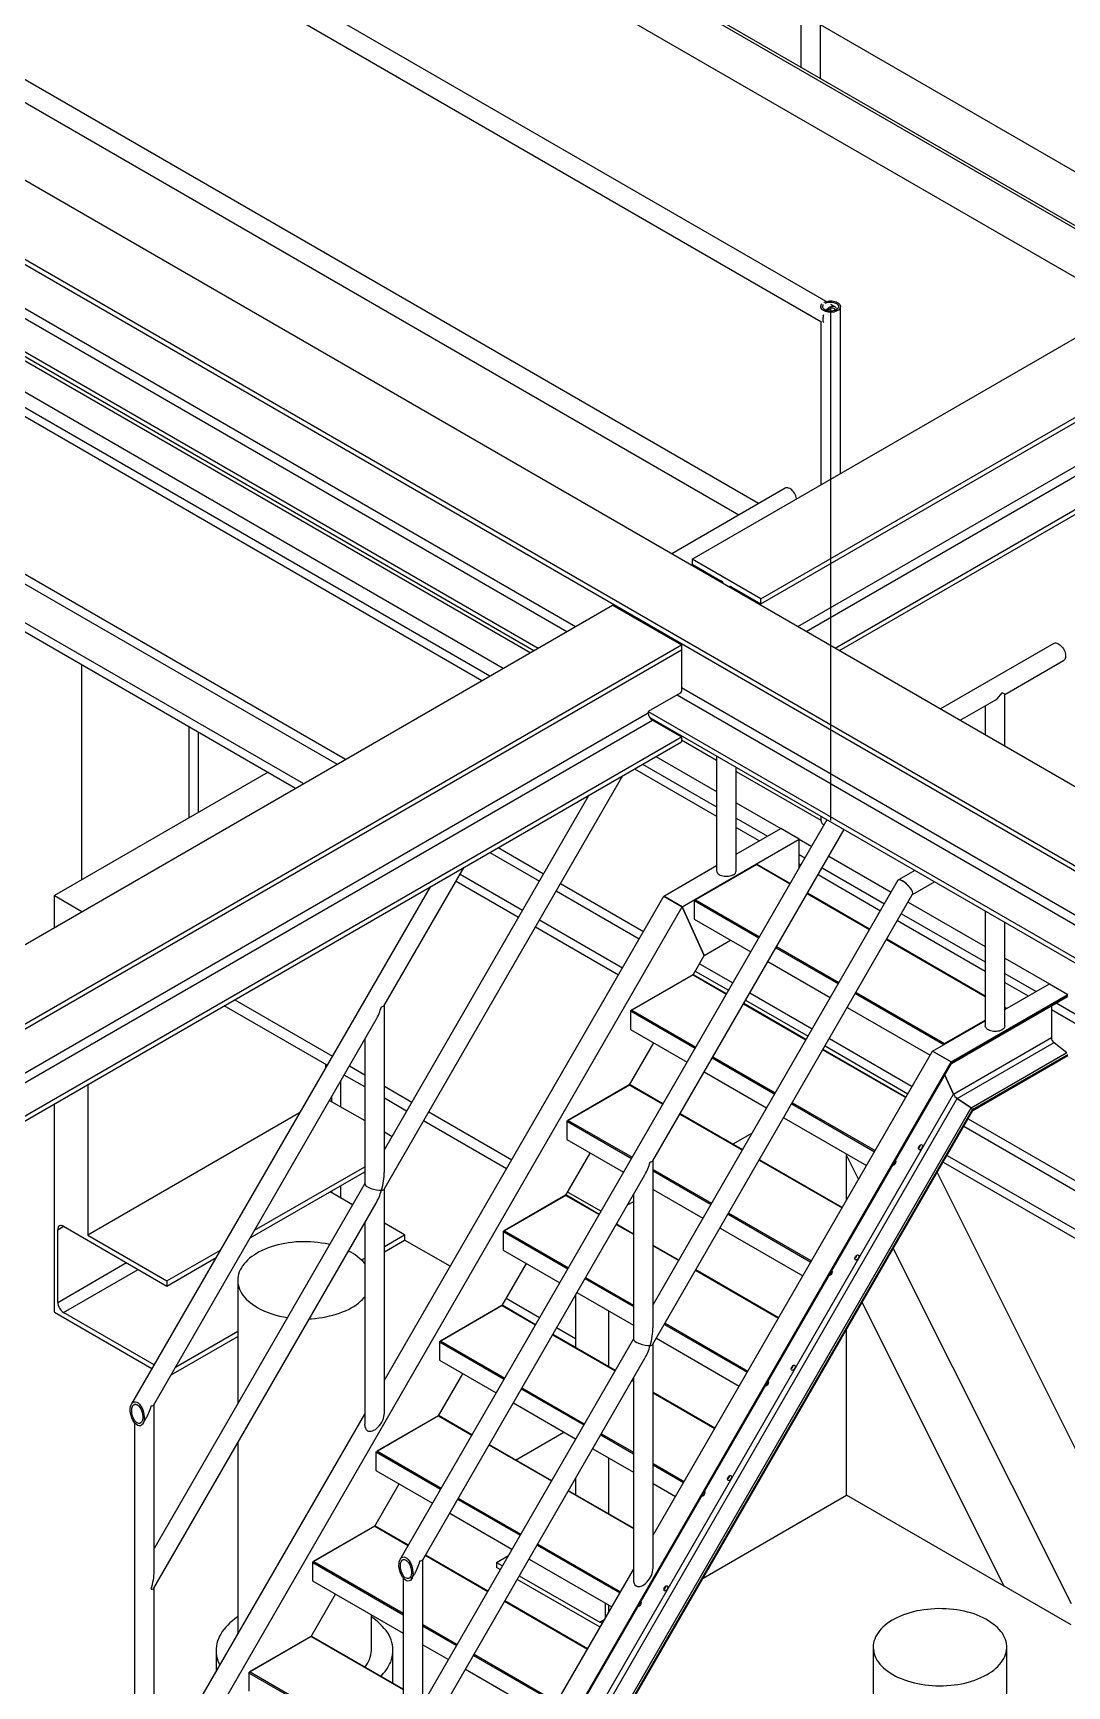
# Model space of a CAD drawing. Header units: inches. Extents: x -1490 to 2215, y -1057 to 1547.
# Drawn here: x 1783.5 to 1852.5, y 1336.1 to 1446.4 of the extents above; entities that cross this region are included whole.
import ezdxf

# ---------------------------------------------------------------- set-up
doc = ezdxf.new("R2010")
doc.units = ezdxf.units.IN
doc.header["$MEASUREMENT"] = 0

msp = doc.modelspace()

# ---------------------------------------------------------------- linework, layer by layer
at = {"color": 7, "linetype": 'Continuous', "lineweight": 25}
for p, q in [((1697.89, 1485.67), (1960.93, 1333.81)), ((1693.29, 1483.02), (1956.34, 1331.16)), ((1693.48, 1482.58), (1955.88, 1331.1)), ((1695.68, 1478.37), (1819.69, 1406.78)), ((1695.4, 1477.88), (1819.12, 1406.45)), ((1694.72, 1476.05), (1817.19, 1405.34)), ((1694.72, 1475.72), (1816.91, 1405.18)), ((1794.51, 1467.34), (1859.55, 1429.79)), ((1794.51, 1467.14), (1859.38, 1429.69)), ((1827.47, 1411.27), (1922.31, 1466.02)), ((1794.51, 1463.87), (1856.55, 1428.06)), ((1832.06, 1408.62), (1926.9, 1463.37)), ((1832.06, 1408.29), (1926.9, 1463.04)), ((1836.42, 1428.47), (1778.81, 1461.73)), ((1778.18, 1460.57), (1836.08, 1427.14)), ((1834.54, 1406.78), (1926.9, 1460.1)), ((1834.73, 1458.09), (1834.73, 1444.12)), ((1835.1, 1406.45), (1924.98, 1458.33)), ((1836.04, 1443.37), (1836.04, 1457.33)), ((1837.03, 1405.34), (1926.9, 1457.22)), ((1837.31, 1405.18), (1926.9, 1456.9)), ((1856.05, 1435.39), (1836.04, 1446.94)), ((1831.92, 1414.99), (1778.81, 1445.65)), ((1778.18, 1444.49), (1830.6, 1414.23)), ((1834.93, 1440.54), (1834.92, 1440.55)), ((1836.07, 1428.13), (1836.07, 1428.03)), ((1836.99, 1428.13), (1836.74, 1428.28)), ((1837.38, 1416.99), (1837.38, 1428.13)), ((1778.29, 1427.2), (1816.67, 1405.04)), ((1836.07, 1427.15), (1836.07, 1416.23)), ((1778.69, 1423.24), (1813.44, 1403.17)), ((1779, 1423.67), (1813.97, 1403.48)), ((1779, 1423.67), (1813.97, 1403.48)), ((1779.79, 1424.23), (1814.86, 1403.99)), ((1772.84, 1415.44), (1803.77, 1397.59)), ((1773.12, 1415.93), (1804.33, 1397.92)), ((1833.68, 1416.01), (1826.12, 1411.64)), ((1771.72, 1413.5), (1801.52, 1396.29)), ((1771.46, 1413.04), (1800.99, 1395.99)), ((1832.06, 1408.62), (1827.47, 1411.27)), ((1827.47, 1411.27), (1827.47, 1410.94)), ((1827.43, 1410.88), (1827.5, 1410.92)), ((1827.47, 1410.94), (1829.39, 1409.83)), ((1829.11, 1410), (1829.11, 1409.91)), ((1830.06, 1409.36), (1830.13, 1409.41)), ((1830.13, 1409.41), (1832.06, 1408.29)), ((1712.39, 1344.84), (1822.17, 1408.21)), ((1822.17, 1408.21), (1826.76, 1405.56)), ((1832.06, 1408.29), (1832.06, 1408.62)), ((1825.08, 1406.61), (1825.01, 1406.57)), ((1716.98, 1342.19), (1826.76, 1405.56)), ((1825.19, 1406.47), (1825.26, 1406.51)), ((1826.76, 1405.64), (1826.76, 1405.56)), ((1826.76, 1405.56), (1826.76, 1405.23)), ((1851.62, 1405.65), (1844.06, 1401.28)), ((1717.26, 1342.02), (1826.76, 1405.23)), ((1826.76, 1405.23), (1826.76, 1402.46)), ((1837.38, 1405.14), (1837.38, 1405.22)), ((1848.36, 1402.25), (1852.28, 1404.51)), ((1786.74, 1389.88), (1786.74, 1404.22)), ((1826.68, 1402.33), (1824.55, 1401.1)), ((1826.48, 1402.21), (1949.99, 1330.9)), ((1826.76, 1402.46), (1826.68, 1402.33)), ((1826.76, 1402.7), (1949.99, 1331.56)), ((1848.36, 1398.8), (1848.36, 1402.25)), ((1824.55, 1401.1), (1948.72, 1329.42)), ((1824.55, 1401.1), (1824.55, 1401.01)), ((1845.37, 1400.52), (1847.71, 1401.87)), ((1847.05, 1401.49), (1847.05, 1399.56)), ((1719.81, 1340.55), (1824.55, 1401.01)), ((1720.38, 1340.22), (1824.83, 1400.52)), ((1793.9, 1394.02), (1793.9, 1400.08)), ((1824.65, 1400.71), (1948.43, 1329.25)), ((1824.83, 1400.52), (1826.76, 1399.41)), ((1825.65, 1400.05), (1825.72, 1400.09)), ((1722.31, 1339.11), (1826.76, 1399.41)), ((1722.59, 1338.95), (1826.76, 1399.08)), ((1794.51, 1394.37), (1794.51, 1399.73)), ((1826.76, 1399.41), (1826.76, 1399.08)), ((1826.76, 1399.22), (1829.11, 1397.86)), ((1825.06, 1398.1), (1829.11, 1395.76)), ((1829.11, 1398.14), (1829.11, 1390.48)), ((1799.16, 1397.05), (1784.9, 1388.82)), ((1806.92, 1369.23), (1822.86, 1396.83)), ((1823.64, 1397.29), (1829.11, 1394.13)), ((1824.17, 1397.59), (1829.11, 1394.74)), ((1824.17, 1397.59), (1829.11, 1394.74)), ((1830.42, 1390.48), (1830.42, 1397.38)), ((1830.42, 1397.1), (1836.07, 1393.85)), ((1820.58, 1395.52), (1806.93, 1371.87)), ((1830.42, 1395), (1833.39, 1393.29)), ((1836.48, 1393.88), (1807.99, 1344.53)), ((1830.42, 1393.98), (1832.51, 1392.78)), ((1830.42, 1393.98), (1832.51, 1392.78)), ((1830.42, 1393.37), (1831.98, 1392.47)), ((1836.07, 1394.12), (1836.07, 1393.84)), ((1824.86, 1371.12), (1837.62, 1393.22)), ((1826.82, 1388.07), (1834.63, 1392.58)), ((1830.42, 1391.58), (1833.39, 1393.29)), ((1834.63, 1392.58), (1833.39, 1393.29)), ((1834.63, 1390.66), (1834.63, 1392.58)), ((1834.63, 1392.58), (1835.46, 1392.1)), ((1813.97, 1391.7), (1817.28, 1389.79)), ((1814.53, 1392.03), (1817.56, 1390.28)), ((1834.63, 1391.56), (1835.01, 1391.33)), ((1834.63, 1391.56), (1835.01, 1391.33)), ((1836.6, 1391.44), (1840.76, 1389.04)), ((1806.92, 1381.48), (1812.25, 1390.71)), ((1811.99, 1390.25), (1816.15, 1387.85)), ((1825.59, 1388.79), (1829.11, 1390.82)), ((1831.77, 1390.9), (1827.68, 1388.54)), ((1831.8, 1390.9), (1827.71, 1388.53)), ((1831.8, 1390.9), (1834.02, 1389.61)), ((1834.03, 1389.63), (1831.83, 1390.9)), ((1834.63, 1390.94), (1834.75, 1390.87)), ((1835.89, 1390.22), (1840.05, 1387.81)), ((1836.15, 1390.68), (1840.32, 1388.27)), ((1836.15, 1390.68), (1840.32, 1388.27)), ((1842.34, 1390.5), (1841.25, 1389.86)), ((1809.98, 1389.4), (1790.05, 1354.89)), ((1811.72, 1389.79), (1815.89, 1387.39)), ((1818.41, 1389.13), (1823.94, 1385.94)), ((1818.7, 1389.62), (1824.23, 1386.43)), ((1841.22, 1389.84), (1824.87, 1361.52)), ((1835.16, 1388.96), (1839.33, 1386.55)), ((1839.33, 1386.57), (1835.17, 1388.97)), ((1842.19, 1388.89), (1843.66, 1389.74)), ((1784.9, 1386.7), (1784.9, 1388.82)), ((1784.9, 1388.82), (1786.73, 1387.76)), ((1791.52, 1326.92), (1826.82, 1388.07)), ((1806.93, 1356.47), (1825.59, 1388.79)), ((1824.86, 1358.87), (1842.2, 1388.91)), ((1825.59, 1388.79), (1826.82, 1388.07)), ((1826.82, 1388.07), (1825.59, 1388.79)), ((1826.82, 1388.07), (1828.29, 1384.83)), ((1828.29, 1384.83), (1826.82, 1388.07)), ((1827.62, 1388.49), (1827.64, 1388.5)), ((1827.62, 1388.49), (1827.62, 1387.25)), ((1827.62, 1388.49), (1827.66, 1388.46)), ((1827.64, 1388.5), (1827.67, 1388.48)), ((1827.66, 1388.49), (1827.66, 1388.51)), ((1827.68, 1388.5), (1827.66, 1388.51)), ((1827.66, 1388.46), (1831.93, 1386)), ((1827.71, 1388.53), (1831.98, 1386.07)), ((1841.9, 1388.38), (1847.05, 1385.41)), ((1817.29, 1387.19), (1822.82, 1384)), ((1827.62, 1387.25), (1831.4, 1385.07)), ((1841.19, 1387.15), (1847.05, 1383.77)), ((1841.46, 1387.61), (1847.05, 1384.39)), ((1841.46, 1387.61), (1847.05, 1384.39)), ((1847.05, 1387.78), (1847.05, 1380.13)), ((1848.36, 1380.13), (1848.36, 1387.02)), ((1817.03, 1386.73), (1822.56, 1383.54)), ((1828.29, 1384.83), (1830.05, 1385.85)), ((1840.46, 1385.89), (1847.05, 1382.09)), ((1847.05, 1382.11), (1840.47, 1385.91)), ((1827.54, 1383.54), (1828.29, 1384.83)), ((1833.07, 1385.34), (1837.24, 1382.94)), ((1833.11, 1385.41), (1837.28, 1383.01)), ((1848.36, 1384.65), (1851.33, 1382.93)), ((1827.52, 1383.54), (1823.43, 1381.18)), ((1827.55, 1383.54), (1823.46, 1381.17)), ((1827.55, 1383.54), (1829.77, 1382.25)), ((1829.78, 1382.27), (1827.58, 1383.54)), ((1827.68, 1383.78), (1829.91, 1382.5)), ((1827.96, 1384.27), (1830.2, 1382.99)), ((1832.54, 1384.41), (1836.7, 1382.01)), ((1848.36, 1383.63), (1850.45, 1382.42)), ((1848.36, 1383.63), (1850.45, 1382.42)), ((1831.33, 1382.33), (1835.5, 1379.92)), ((1838.42, 1382.35), (1844.33, 1378.94)), ((1848.36, 1383.01), (1849.92, 1382.12)), ((1848.36, 1381.22), (1851.33, 1382.93)), ((1851.33, 1382.93), (1852.57, 1382.22)), ((1803.11, 1377.5), (1796.24, 1381.47)), ((1796.94, 1381.87), (1803.46, 1378.1)), ((1806.93, 1370.34), (1806.93, 1381.49)), ((1830.91, 1381.59), (1835.08, 1379.19)), ((1835.08, 1379.21), (1830.92, 1381.61)), ((1831.05, 1381.84), (1835.22, 1379.43)), ((1837.84, 1381.35), (1843.37, 1378.16)), ((1838.38, 1382.28), (1844.29, 1378.87)), ((1844.77, 1377.72), (1852.57, 1382.22)), ((1844.79, 1377.65), (1852.57, 1382.14)), ((1844.8, 1377.62), (1852.55, 1382.09)), ((1848.45, 1381.3), (1848.36, 1381.35)), ((1848.36, 1381.33), (1848.42, 1381.3)), ((1848.36, 1381.27), (1848.42, 1381.3)), ((1851.47, 1381.47), (1851.47, 1379.34)), ((1851.47, 1381.22), (1884.69, 1362.04)), ((1851.79, 1381.65), (1884.96, 1362.5)), ((1851.79, 1381.65), (1884.96, 1362.5)), ((1791.54, 1354.84), (1806.39, 1380.55)), ((1823.37, 1381.12), (1823.39, 1381.14)), ((1823.37, 1381.12), (1823.37, 1379.89)), ((1823.37, 1381.12), (1823.41, 1381.1)), ((1823.39, 1381.14), (1823.42, 1381.12)), ((1823.41, 1381.12), (1823.41, 1381.15)), ((1823.43, 1381.14), (1823.41, 1381.15)), ((1823.41, 1381.1), (1827.68, 1378.64)), ((1823.46, 1381.17), (1827.73, 1378.71)), ((1843.53, 1378.43), (1847.05, 1380.46)), ((1844.33, 1378.94), (1847.05, 1380.51)), ((1805.62, 1379.22), (1805.62, 1369.58)), ((1823.37, 1379.89), (1827.15, 1377.71)), ((1836.64, 1379.27), (1842.17, 1376.07)), ((1844.92, 1375.57), (1851.47, 1379.34)), ((1823.29, 1376.18), (1824.92, 1379)), ((1824.87, 1346.12), (1843.53, 1378.43)), ((1828.82, 1377.98), (1832.99, 1375.57)), ((1828.86, 1378.05), (1833.03, 1375.65)), ((1836.21, 1378.53), (1841.74, 1375.34)), ((1841.75, 1375.36), (1836.22, 1378.55)), ((1836.35, 1378.78), (1841.88, 1375.58)), ((1843.53, 1378.43), (1844.77, 1377.72)), ((1844.77, 1377.72), (1843.53, 1378.43)), ((1844.33, 1378.91), (1844.33, 1378.94)), ((1845.18, 1375.28), (1851.64, 1379.01)), ((1846.1, 1374.65), (1852.5, 1378.34)), ((1846.2, 1374.54), (1852.57, 1378.22)), ((1846.23, 1374.48), (1852.57, 1378.14)), ((1851.64, 1379.01), (1852.5, 1378.34)), ((1802.99, 1377.57), (1802.99, 1377.3)), ((1805.62, 1376.05), (1804.25, 1376.84)), ((1804.6, 1377.45), (1805.62, 1376.86)), ((1809.46, 1316.56), (1844.77, 1377.72)), ((1809.52, 1316.56), (1844.79, 1377.65)), ((1809.56, 1316.58), (1844.8, 1377.62)), ((1828.29, 1377.05), (1832.45, 1374.65)), ((1844.35, 1376.84), (1844.92, 1375.57)), ((1844.92, 1375.57), (1844.35, 1376.84)), ((1844.77, 1377.72), (1844.79, 1377.65)), ((1844.79, 1377.65), (1844.77, 1377.72)), ((1787.12, 1376.2), (1787.12, 1366.15)), ((1804.02, 1374.72), (1804.02, 1376.45)), ((1806.93, 1376.1), (1808.76, 1375.04)), ((1823.27, 1376.18), (1819.18, 1373.81)), ((1823.3, 1376.17), (1819.21, 1373.81)), ((1823.3, 1376.17), (1825.52, 1374.89)), ((1825.53, 1374.91), (1823.33, 1376.18)), ((1784.9, 1361.01), (1784.9, 1374.92)), ((1803.27, 1375.15), (1805.62, 1373.8)), ((1803.42, 1375.07), (1803.42, 1375.4)), ((1808.41, 1374.44), (1806.93, 1375.29)), ((1811.4, 1317.5), (1844.92, 1375.57)), ((1811.77, 1317.42), (1845.18, 1375.28)), ((1812.78, 1316.93), (1846.1, 1374.65)), ((1834.13, 1374.92), (1839.66, 1371.72)), ((1834.17, 1374.99), (1839.7, 1371.8)), ((1845.18, 1375.28), (1846.1, 1374.65)), ((1846.1, 1374.65), (1845.18, 1375.28)), ((1801.27, 1374.32), (1787.12, 1366.15)), ((1815.08, 1370.59), (1809.55, 1373.78)), ((1809.9, 1374.38), (1815.43, 1371.19)), ((1812.92, 1316.9), (1846.2, 1374.54)), ((1812.99, 1316.91), (1846.23, 1374.48)), ((1819.12, 1373.76), (1819.14, 1373.78)), ((1819.12, 1373.76), (1819.12, 1372.53)), ((1819.12, 1373.76), (1819.16, 1373.74)), ((1819.14, 1373.78), (1819.17, 1373.76)), ((1819.16, 1373.76), (1819.16, 1373.79)), ((1819.18, 1373.78), (1819.16, 1373.79)), ((1819.16, 1373.74), (1823.43, 1371.28)), ((1819.21, 1373.81), (1823.48, 1371.35)), ((1826.66, 1374.23), (1830.83, 1371.83)), ((1830.83, 1371.84), (1826.67, 1374.25)), ((1833.59, 1373.99), (1839.12, 1370.8)), ((1845.91, 1373.92), (1880.14, 1354.15)), ((1846.2, 1374.54), (1846.23, 1374.48)), ((1846.23, 1374.48), (1846.2, 1374.54)), ((1806.93, 1373.04), (1807.44, 1372.75)), ((1819.12, 1372.53), (1822.9, 1370.35)), ((1831.48, 1372.96), (1830.19, 1372.22)), ((1845.62, 1373.43), (1879.85, 1353.66)), ((1819.04, 1368.82), (1820.67, 1371.63)), ((1837.79, 1368.49), (1837.79, 1371.56)), ((1837.79, 1371.48), (1838.59, 1369.88)), ((1844.5, 1371.48), (1878.73, 1351.72)), ((1797.97, 1365.97), (1805.62, 1370.39)), ((1798.26, 1366.48), (1805.62, 1370.72)), ((1809.49, 1344.49), (1824.33, 1370.19)), ((1824.87, 1359.98), (1824.87, 1371.14)), ((1824.87, 1370.54), (1828.78, 1368.28)), ((1824.87, 1370.44), (1828.74, 1368.21)), ((1831.96, 1371.17), (1837.49, 1367.98)), ((1837.5, 1367.99), (1831.97, 1371.19)), ((1843.83, 1370.33), (1853.88, 1350.27)), ((1844.24, 1371.03), (1878.47, 1351.26)), ((1805.62, 1369.6), (1791.55, 1345.24)), ((1803.42, 1368.98), (1803.42, 1369.12)), ((1804.02, 1368.63), (1804.02, 1369.46)), ((1806.93, 1354.29), (1806.93, 1369.24)), ((1824.87, 1369.21), (1828.2, 1367.28)), ((1824.92, 1369.18), (1824.87, 1369.15)), ((1791.54, 1342.59), (1806.39, 1368.3)), ((1804.8, 1368.18), (1803.3, 1369.05)), ((1819.02, 1368.82), (1814.93, 1366.45)), ((1819.05, 1368.81), (1814.96, 1366.45)), ((1819.05, 1368.81), (1821.27, 1367.53)), ((1821.28, 1367.54), (1819.08, 1368.82)), ((1819.17, 1369.03), (1821.4, 1367.75)), ((1823.56, 1368.39), (1823.15, 1368.15)), ((1823.56, 1368.86), (1823.56, 1359.22)), ((1805.62, 1366.97), (1805.62, 1353.53)), ((1808.28, 1366.17), (1806.93, 1366.95)), ((1823.56, 1366.23), (1822.42, 1366.89)), ((1829.88, 1367.56), (1835.41, 1364.36)), ((1829.92, 1367.63), (1835.45, 1364.43)), ((1785.12, 1366.52), (1785.51, 1366.75)), ((1785.12, 1361.67), (1785.12, 1366.52)), ((1785.51, 1366.75), (1792.41, 1362.76)), ((1787.12, 1366.15), (1792.41, 1363.1)), ((1806.93, 1365.39), (1808.28, 1366.17)), ((1806.93, 1365.05), (1808.28, 1365.83)), ((1808.28, 1366.17), (1808.28, 1365.83)), ((1811.32, 1364.08), (1808.28, 1365.83)), ((1814.87, 1366.4), (1814.89, 1366.41)), ((1814.87, 1366.4), (1814.87, 1365.16)), ((1814.87, 1366.4), (1814.91, 1366.38)), ((1814.89, 1366.41), (1814.92, 1366.4)), ((1814.91, 1366.4), (1814.91, 1366.43)), ((1814.93, 1366.42), (1814.91, 1366.43)), ((1814.91, 1366.38), (1819.18, 1363.91)), ((1814.96, 1366.45), (1819.23, 1363.98)), ((1822.41, 1366.87), (1823.56, 1366.21)), ((1829.34, 1366.63), (1834.87, 1363.43)), ((1792.41, 1363.1), (1795.99, 1365.16)), ((1814.87, 1365.16), (1818.65, 1362.98)), ((1826.58, 1364.48), (1824.87, 1365.47)), ((1824.87, 1365.45), (1826.58, 1364.47)), ((1840.91, 1365.26), (1852.78, 1341.56)), ((1785.12, 1361.67), (1789.71, 1364.32)), ((1785.51, 1360.99), (1790.49, 1363.87)), ((1792.41, 1362.76), (1795.69, 1364.66)), ((1805.39, 1364.5), (1805.62, 1364.63)), ((1805.6, 1364.28), (1805.62, 1364.29)), ((1814.79, 1361.46), (1816.42, 1364.27)), ((1827.71, 1363.81), (1833.24, 1360.62)), ((1833.25, 1360.63), (1827.72, 1363.83)), ((1792.41, 1363.1), (1792.41, 1362.76)), ((1797.14, 1363.14), (1797.14, 1354.92)), ((1820.32, 1363.26), (1823.56, 1361.39)), ((1820.36, 1363.33), (1823.56, 1361.48)), ((1814.77, 1361.45), (1810.68, 1359.09)), ((1814.8, 1361.45), (1810.71, 1359.09)), ((1814.8, 1361.45), (1817.02, 1360.17)), ((1817.03, 1360.18), (1814.83, 1361.45)), ((1817.29, 1360.63), (1815.06, 1361.92)), ((1819.69, 1362.17), (1819.69, 1358.65)), ((1819.79, 1362.33), (1823.56, 1360.15)), ((1838.82, 1361.65), (1848.3, 1342.73)), ((1784.9, 1361.01), (1791.41, 1357.25)), ((1791.56, 1357.5), (1785.51, 1360.99)), ((1821.92, 1357.36), (1821.92, 1361.09)), ((1825.67, 1360.27), (1831.2, 1357.07)), ((1792.7, 1356.83), (1797.14, 1359.4)), ((1792.99, 1357.34), (1797.14, 1359.74)), ((1823.56, 1359.24), (1809.49, 1334.88)), ((1818.16, 1359.51), (1822.33, 1357.11)), ((1822.33, 1357.12), (1818.17, 1359.53)), ((1819.69, 1359.24), (1818.43, 1359.97)), ((1825.09, 1359.27), (1830.62, 1356.07)), ((1825.63, 1360.19), (1831.16, 1357)), ((1837.79, 1348.8), (1837.79, 1359.86)), ((1810.62, 1359.04), (1810.64, 1359.05)), ((1810.62, 1359.04), (1810.62, 1357.8)), ((1810.62, 1359.04), (1810.66, 1359.02)), ((1810.64, 1359.05), (1810.67, 1359.04)), ((1810.66, 1359.04), (1810.66, 1359.06)), ((1810.68, 1359.06), (1810.66, 1359.06)), ((1810.66, 1359.02), (1814.93, 1356.55)), ((1810.71, 1359.09), (1814.98, 1356.62)), ((1824.87, 1343.93), (1824.87, 1358.89)), ((1809.49, 1332.24), (1824.33, 1357.94)), ((1810.62, 1357.8), (1814.4, 1355.62)), ((1810.54, 1354.09), (1812.17, 1356.91)), ((1816.07, 1355.9), (1820.24, 1353.49)), ((1816.11, 1355.97), (1820.28, 1353.56)), ((1823.46, 1356.45), (1823.56, 1356.4)), ((1823.56, 1356.42), (1823.47, 1356.46)), ((1823.56, 1356.61), (1823.56, 1343.17)), ((1791.55, 1343.7), (1791.55, 1354.86)), ((1815.54, 1354.97), (1819.7, 1352.56)), ((1829, 1353.27), (1824.87, 1355.66)), ((1824.87, 1355.64), (1828.99, 1353.26)), ((1790.24, 1353.65), (1790.24, 1327.27)), ((1790.81, 1353.57), (1791.01, 1353.91)), ((1791.55, 1329.84), (1805.62, 1354.2)), ((1810.52, 1354.09), (1806.43, 1351.73)), ((1810.55, 1354.09), (1806.46, 1351.73)), ((1810.55, 1354.09), (1812.77, 1352.81)), ((1812.78, 1352.82), (1810.58, 1354.09)), ((1815.69, 1351.14), (1818.92, 1353.01)), ((1819.69, 1352.57), (1819.69, 1352.55)), ((1821.38, 1352.83), (1823.56, 1351.57)), ((1821.42, 1352.9), (1823.56, 1351.67)), ((1797.14, 1352.29), (1797.14, 1339.52)), ((1806.37, 1351.68), (1806.39, 1351.69)), ((1806.37, 1351.68), (1806.37, 1350.44)), ((1806.37, 1351.68), (1806.41, 1351.66)), ((1806.39, 1351.69), (1806.42, 1351.68)), ((1806.41, 1351.68), (1806.41, 1351.7)), ((1806.43, 1351.7), (1806.41, 1351.7)), ((1806.41, 1351.66), (1810.68, 1349.19)), ((1806.46, 1351.73), (1810.73, 1349.26)), ((1813.91, 1352.15), (1818.08, 1349.75)), ((1818.08, 1349.76), (1813.92, 1352.16)), ((1820.84, 1351.9), (1823.56, 1350.34)), ((1806.37, 1350.44), (1810.15, 1348.26)), ((1821.92, 1347.55), (1821.92, 1351.28)), ((1824.87, 1350.91), (1826.95, 1349.71)), ((1824.87, 1350.82), (1826.91, 1349.64)), ((1806.29, 1346.73), (1807.92, 1349.55)), ((1819.69, 1349.92), (1819.69, 1348.83)), ((1824.87, 1349.58), (1826.37, 1348.71)), ((1811.82, 1348.53), (1815.99, 1346.13)), ((1811.86, 1348.6), (1816.03, 1346.2)), ((1819.21, 1349.09), (1823.56, 1346.58)), ((1823.56, 1346.6), (1819.22, 1349.1)), ((1828.21, 1343.27), (1837.79, 1348.8)), ((1852.78, 1340.14), (1837.79, 1348.8)), ((1811.29, 1347.61), (1815.45, 1345.2)), ((1806.27, 1346.73), (1802.18, 1344.37)), ((1806.3, 1346.73), (1802.21, 1344.37)), ((1806.3, 1346.73), (1808.52, 1345.45)), ((1808.53, 1345.46), (1806.33, 1346.73)), ((1817.13, 1345.47), (1822.66, 1342.28)), ((1817.17, 1345.54), (1822.7, 1342.35)), ((1802.12, 1344.32), (1802.14, 1344.33)), ((1802.12, 1344.32), (1802.12, 1343.08)), ((1802.12, 1344.32), (1802.16, 1344.3)), ((1802.14, 1344.33), (1802.17, 1344.32)), ((1802.16, 1344.32), (1802.16, 1344.34)), ((1802.18, 1344.34), (1802.16, 1344.34)), ((1802.16, 1344.3), (1808.18, 1340.82)), ((1802.21, 1344.37), (1808.18, 1340.92)), ((1809.49, 1333.35), (1809.49, 1344.5)), ((1809.49, 1319.48), (1823.56, 1343.84)), ((1809.66, 1344.79), (1813.83, 1342.38)), ((1813.83, 1342.4), (1809.67, 1344.8)), ((1814.41, 1344.31), (1815.21, 1344.77)), ((1814.41, 1344.31), (1814.41, 1343.98)), ((1814.41, 1344.31), (1814.81, 1344.08)), ((1814.66, 1343.83), (1814.41, 1343.98)), ((1816.59, 1344.54), (1822.12, 1341.35)), ((1791.55, 1327.65), (1791.55, 1342.61)), ((1802.12, 1343.08), (1808.18, 1339.58)), ((1808.18, 1343.29), (1808.18, 1316.92)), ((1808.75, 1343.21), (1808.95, 1343.56)), ((1821.33, 1339.98), (1815.8, 1343.17)), ((1815.94, 1343.42), (1821.31, 1340.33)), ((1802.04, 1339.37), (1803.67, 1342.19)), ((1814.96, 1341.73), (1820.49, 1338.53)), ((1820.5, 1338.55), (1814.97, 1341.74)), ((1821.7, 1340.62), (1821.7, 1341.59)), ((1806.06, 1338.44), (1806.06, 1340.81)), ((1821.31, 1340.33), (1821.64, 1340.52)), ((1821.92, 1341.01), (1821.92, 1341.47)), ((1802.02, 1339.37), (1797.93, 1337.01)), ((1802.05, 1339.37), (1797.96, 1337)), ((1802.05, 1339.37), (1808.18, 1335.83)), ((1808.18, 1335.85), (1802.08, 1339.37)), ((1809.49, 1340.16), (1811.78, 1338.84)), ((1809.49, 1340.06), (1811.74, 1338.77)), ((1795.69, 1338.44), (1795.69, 1337.01)), ((1807.5, 1336.24), (1807.5, 1338.44)), ((1809.49, 1338.82), (1811.2, 1337.84)), ((1839.57, 1338.65), (1839.57, 1313.95)), ((1848.48, 1313.95), (1848.48, 1338.65)), ((1812.34, 1337.18), (1817.87, 1333.99)), ((1812.88, 1338.11), (1818.41, 1334.92)), ((1812.92, 1338.18), (1818.45, 1334.99)), ((1797.87, 1336.96), (1797.89, 1336.97)), ((1797.87, 1336.96), (1797.87, 1335.72)), ((1797.87, 1336.96), (1797.91, 1336.93)), ((1797.89, 1336.97), (1797.92, 1336.96)), ((1797.91, 1336.96), (1797.91, 1336.98)), ((1797.93, 1336.97), (1797.91, 1336.98)), ((1797.91, 1336.93), (1808.18, 1331.01)), ((1797.96, 1337), (1808.18, 1331.1))]:
    msp.add_line(p, q, dxfattribs=at)
at = {"color": 7, "linetype": 'Continuous'}
msp.add_line((1836.72, 1428.13), (1836.72, 1393.84), dxfattribs=at)
at = {"color": 7, "linetype": 'Continuous', "lineweight": 25, "flags": 128}
for points in [[(1837.19, 1427.86), (1837.11, 1427.83), (1837.03, 1427.8), (1836.95, 1427.77), (1836.85, 1427.76), (1836.76, 1427.75), (1836.66, 1427.75), (1836.57, 1427.76), (1836.48, 1427.78), (1836.39, 1427.8), (1836.31, 1427.84), (1836.24, 1427.87), (1836.18, 1427.92), (1836.13, 1427.96), (1836.1, 1428.02), (1836.07, 1428.07), (1836.07, 1428.12), (1836.07, 1428.18), (1836.09, 1428.23), (1836.12, 1428.29), (1836.16, 1428.32)], [(1837.09, 1427.92), (1837.03, 1427.88), (1836.95, 1427.86), (1836.87, 1427.84), (1836.79, 1427.83), (1836.7, 1427.83), (1836.62, 1427.83), (1836.53, 1427.85), (1836.45, 1427.87), (1836.38, 1427.9), (1836.32, 1427.94), (1836.27, 1427.98), (1836.23, 1428.02), (1836.21, 1428.07), (1836.2, 1428.12), (1836.2, 1428.17), (1836.22, 1428.22), (1836.25, 1428.26), (1836.25, 1428.27)], [(1836.26, 1428.4), (1836.29, 1428.42), (1836.37, 1428.45), (1836.45, 1428.48), (1836.54, 1428.5), (1836.64, 1428.51), (1836.73, 1428.51), (1836.83, 1428.51), (1836.92, 1428.49), (1837.01, 1428.47), (1837.1, 1428.44), (1837.17, 1428.41), (1837.24, 1428.37), (1837.29, 1428.32), (1837.33, 1428.27), (1837.36, 1428.22), (1837.38, 1428.17), (1837.38, 1428.11), (1837.37, 1428.06), (1837.34, 1428), (1837.3, 1427.95), (1837.25, 1427.9), (1837.19, 1427.86), (1837.19, 1427.86)], [(1836.35, 1428.35), (1836.42, 1428.38), (1836.49, 1428.4), (1836.57, 1428.42), (1836.66, 1428.43), (1836.74, 1428.43), (1836.83, 1428.43), (1836.91, 1428.41), (1836.99, 1428.39), (1837.06, 1428.36), (1837.12, 1428.33), (1837.17, 1428.29), (1837.21, 1428.24), (1837.24, 1428.19), (1837.25, 1428.14), (1837.24, 1428.09), (1837.23, 1428.04), (1837.19, 1428), (1837.15, 1427.96), (1837.09, 1427.92)], [(1836.42, 1427.88), (1836.42, 1427.88), (1836.48, 1427.95), (1836.55, 1428.02), (1836.61, 1428.07), (1836.68, 1428.11), (1836.75, 1428.14), (1836.81, 1428.16), (1836.88, 1428.17), (1836.94, 1428.16), (1836.99, 1428.14), (1837.03, 1428.11), (1837.07, 1428.06), (1837.09, 1428.02)], [(1836.5, 1427.86), (1836.52, 1427.87), (1836.57, 1427.93), (1836.63, 1427.97), (1836.7, 1428.01), (1836.76, 1428.03), (1836.81, 1428.04), (1836.87, 1428.04), (1836.92, 1428.03), (1836.96, 1428), (1836.99, 1427.96), (1837.02, 1427.91), (1837.02, 1427.88)], [(1834.46, 1415.31), (1834.45, 1415.33), (1834.43, 1415.42), (1834.4, 1415.51), (1834.36, 1415.6), (1834.31, 1415.68), (1834.25, 1415.76), (1834.19, 1415.83), (1834.13, 1415.89), (1834.06, 1415.94), (1833.99, 1415.98), (1833.92, 1416.01), (1833.86, 1416.03), (1833.8, 1416.04), (1833.74, 1416.03), (1833.69, 1416.01), (1833.68, 1416.01)], [(1851.62, 1405.65), (1851.65, 1405.66), (1851.71, 1405.68), (1851.77, 1405.68), (1851.83, 1405.67), (1851.9, 1405.64), (1851.97, 1405.61), (1852.03, 1405.56), (1852.1, 1405.5), (1852.16, 1405.43), (1852.22, 1405.36), (1852.27, 1405.28), (1852.32, 1405.2), (1852.36, 1405.11), (1852.38, 1405.02), (1852.4, 1404.93), (1852.41, 1404.85), (1852.41, 1404.77), (1852.4, 1404.7), (1852.38, 1404.64), (1852.36, 1404.58), (1852.32, 1404.54), (1852.28, 1404.51)], [(1829.11, 1390.48), (1829.11, 1390.48), (1829.12, 1390.42), (1829.14, 1390.37), (1829.18, 1390.32), (1829.22, 1390.27), (1829.28, 1390.23), (1829.36, 1390.19), (1829.43, 1390.16), (1829.52, 1390.13), (1829.61, 1390.12), (1829.71, 1390.11), (1829.8, 1390.11), (1829.9, 1390.11), (1829.99, 1390.13), (1830.08, 1390.15), (1830.16, 1390.18), (1830.23, 1390.22)], [(1848.36, 1380.13), (1848.36, 1380.08), (1848.34, 1380.03), (1848.31, 1379.97), (1848.26, 1379.92), (1848.2, 1379.88), (1848.14, 1379.84), (1848.06, 1379.81), (1847.98, 1379.78), (1847.89, 1379.76), (1847.79, 1379.75), (1847.7, 1379.75), (1847.6, 1379.75), (1847.51, 1379.77), (1847.42, 1379.79), (1847.33, 1379.82), (1847.26, 1379.85), (1847.19, 1379.89), (1847.14, 1379.94), (1847.1, 1379.99), (1847.07, 1380.04), (1847.05, 1380.09), (1847.05, 1380.13)], [(1842.73, 1371.87), (1842.69, 1371.86), (1842.66, 1371.86), (1842.63, 1371.87), (1842.61, 1371.89), (1842.6, 1371.92), (1842.59, 1371.96), (1842.6, 1372.01), (1842.62, 1372.05), (1842.64, 1372.1), (1842.67, 1372.14), (1842.71, 1372.17), (1842.75, 1372.19), (1842.78, 1372.2), (1842.81, 1372.19), (1842.84, 1372.18), (1842.85, 1372.15), (1842.86, 1372.11), (1842.86, 1372.07), (1842.84, 1372.02), (1842.82, 1371.98), (1842.8, 1371.94), (1842.76, 1371.9), (1842.73, 1371.87)], [(1803.27, 1365.53), (1803.2, 1365.55), (1802.97, 1365.59), (1802.73, 1365.63), (1802.49, 1365.67), (1802.25, 1365.69), (1802, 1365.71), (1801.75, 1365.72), (1801.51, 1365.72), (1801.26, 1365.71), (1801.01, 1365.7), (1800.77, 1365.67), (1800.53, 1365.64), (1800.29, 1365.6), (1800.05, 1365.56), (1799.82, 1365.51), (1799.6, 1365.44), (1799.38, 1365.38), (1799.17, 1365.3), (1798.96, 1365.22), (1798.77, 1365.13), (1798.58, 1365.04), (1798.4, 1364.94), (1798.23, 1364.83), (1798.08, 1364.72), (1797.93, 1364.61), (1797.8, 1364.49), (1797.67, 1364.36), (1797.56, 1364.24), (1797.46, 1364.1), (1797.38, 1363.97), (1797.3, 1363.83), (1797.24, 1363.7), (1797.2, 1363.55), (1797.16, 1363.41), (1797.15, 1363.27), (1797.14, 1363.13), (1797.15, 1362.98), (1797.17, 1362.84), (1797.21, 1362.7), (1797.26, 1362.56), (1797.32, 1362.42), (1797.4, 1362.29), (1797.49, 1362.15), (1797.59, 1362.02), (1797.7, 1361.89), (1797.83, 1361.77), (1797.97, 1361.65), (1798.12, 1361.54), (1798.28, 1361.43), (1798.45, 1361.32)], [(1838.48, 1364.51), (1838.44, 1364.5), (1838.41, 1364.49), (1838.38, 1364.51), (1838.36, 1364.53), (1838.35, 1364.56), (1838.34, 1364.6), (1838.35, 1364.64), (1838.37, 1364.69), (1838.39, 1364.74), (1838.42, 1364.78), (1838.46, 1364.81), (1838.5, 1364.83), (1838.53, 1364.84), (1838.56, 1364.83), (1838.59, 1364.82), (1838.6, 1364.79), (1838.61, 1364.75), (1838.61, 1364.71), (1838.59, 1364.66), (1838.57, 1364.62), (1838.55, 1364.57), (1838.51, 1364.54), (1838.48, 1364.51)], [(1801.93, 1360.58), (1802.06, 1360.58), (1802.31, 1360.6), (1802.55, 1360.63), (1802.79, 1360.66), (1803.03, 1360.71), (1803.26, 1360.76), (1803.49, 1360.81), (1803.71, 1360.88), (1803.93, 1360.95), (1804.13, 1361.03), (1804.33, 1361.11), (1804.53, 1361.2), (1804.71, 1361.3), (1804.88, 1361.4), (1805.04, 1361.51), (1805.2, 1361.62), (1805.34, 1361.74), (1805.47, 1361.86), (1805.58, 1361.99), (1805.62, 1362.03)], [(1834.23, 1357.15), (1834.19, 1357.14), (1834.16, 1357.13), (1834.13, 1357.14), (1834.11, 1357.17), (1834.1, 1357.2), (1834.09, 1357.24), (1834.1, 1357.28), (1834.12, 1357.33), (1834.14, 1357.37), (1834.17, 1357.41), (1834.21, 1357.45), (1834.25, 1357.47), (1834.28, 1357.48), (1834.31, 1357.47), (1834.34, 1357.46), (1834.35, 1357.43), (1834.36, 1357.39), (1834.36, 1357.35), (1834.34, 1357.3), (1834.32, 1357.26), (1834.3, 1357.21), (1834.26, 1357.18), (1834.23, 1357.15)], [(1829.98, 1349.79), (1829.94, 1349.78), (1829.91, 1349.77), (1829.88, 1349.78), (1829.86, 1349.8), (1829.85, 1349.84), (1829.84, 1349.88), (1829.85, 1349.92), (1829.87, 1349.97), (1829.89, 1350.01), (1829.92, 1350.05), (1829.96, 1350.08), (1830, 1350.11), (1830.03, 1350.11), (1830.06, 1350.11), (1830.09, 1350.09), (1830.1, 1350.07), (1830.11, 1350.03), (1830.11, 1349.99), (1830.09, 1349.94), (1830.07, 1349.89), (1830.05, 1349.85), (1830.01, 1349.82), (1829.98, 1349.79)], [(1825.73, 1342.43), (1825.69, 1342.41), (1825.66, 1342.41), (1825.63, 1342.42), (1825.61, 1342.44), (1825.6, 1342.48), (1825.59, 1342.52), (1825.6, 1342.56), (1825.62, 1342.61), (1825.64, 1342.65), (1825.67, 1342.69), (1825.71, 1342.72), (1825.75, 1342.74), (1825.78, 1342.75), (1825.81, 1342.75), (1825.84, 1342.73), (1825.85, 1342.71), (1825.86, 1342.67), (1825.86, 1342.63), (1825.84, 1342.58), (1825.82, 1342.53), (1825.8, 1342.49), (1825.76, 1342.46), (1825.73, 1342.43)], [(1797.14, 1340.68), (1797.13, 1340.67), (1796.95, 1340.54), (1796.78, 1340.41), (1796.62, 1340.27), (1796.47, 1340.13), (1796.34, 1339.99), (1796.21, 1339.84), (1796.1, 1339.69), (1796.01, 1339.53), (1795.92, 1339.38), (1795.85, 1339.22), (1795.79, 1339.06), (1795.75, 1338.89), (1795.71, 1338.73), (1795.7, 1338.56), (1795.69, 1338.4), (1795.7, 1338.23), (1795.73, 1338.07), (1795.77, 1337.91), (1795.82, 1337.75), (1795.88, 1337.58), (1795.95, 1337.45)], [(1806.69, 1336.71), (1806.73, 1336.75), (1806.86, 1336.89), (1806.98, 1337.04), (1807.1, 1337.19), (1807.19, 1337.35), (1807.28, 1337.51), (1807.35, 1337.66), (1807.41, 1337.83), (1807.45, 1337.99), (1807.48, 1338.15), (1807.5, 1338.32), (1807.5, 1338.48), (1807.49, 1338.65), (1807.47, 1338.81), (1807.43, 1338.97), (1807.38, 1339.14), (1807.32, 1339.3), (1807.24, 1339.45), (1807.15, 1339.61), (1807.04, 1339.76), (1806.92, 1339.91), (1806.79, 1340.06), (1806.65, 1340.2), (1806.5, 1340.34), (1806.33, 1340.48), (1806.16, 1340.61), (1806.06, 1340.68)], [(1840.87, 1336.83), (1841.05, 1336.73), (1841.24, 1336.64), (1841.44, 1336.56), (1841.65, 1336.48), (1841.86, 1336.4), (1842.08, 1336.34), (1842.3, 1336.28), (1842.54, 1336.23), (1842.77, 1336.18), (1843.01, 1336.15), (1843.25, 1336.12), (1843.5, 1336.1), (1843.75, 1336.08), (1843.99, 1336.08), (1844.24, 1336.08), (1844.49, 1336.09), (1844.74, 1336.11), (1844.98, 1336.14), (1845.22, 1336.17), (1845.46, 1336.21), (1845.69, 1336.26), (1845.92, 1336.32), (1846.14, 1336.39), (1846.35, 1336.46), (1846.56, 1336.54), (1846.76, 1336.62), (1846.95, 1336.71), (1847.13, 1336.81), (1847.31, 1336.91), (1847.47, 1337.02), (1847.62, 1337.13), (1847.76, 1337.25), (1847.89, 1337.37), (1848.01, 1337.5), (1848.11, 1337.63), (1848.21, 1337.76), (1848.29, 1337.89), (1848.35, 1338.03), (1848.41, 1338.17), (1848.45, 1338.31), (1848.47, 1338.46), (1848.48, 1338.6), (1848.48, 1338.74), (1848.47, 1338.88), (1848.44, 1339.03), (1848.39, 1339.17), (1848.34, 1339.31), (1848.27, 1339.44), (1848.19, 1339.58), (1848.09, 1339.71), (1847.98, 1339.84), (1847.86, 1339.97), (1847.73, 1340.09), (1847.58, 1340.2), (1847.43, 1340.31), (1847.26, 1340.42), (1847.09, 1340.52), (1846.9, 1340.62), (1846.71, 1340.71), (1846.51, 1340.79), (1846.3, 1340.87), (1846.08, 1340.94), (1845.86, 1341), (1845.63, 1341.05), (1845.4, 1341.1), (1845.16, 1341.14), (1844.92, 1341.17), (1844.67, 1341.2), (1844.43, 1341.22), (1844.18, 1341.22), (1843.93, 1341.23), (1843.68, 1341.22), (1843.44, 1341.2), (1843.19, 1341.18), (1842.95, 1341.15), (1842.71, 1341.11), (1842.48, 1341.07), (1842.25, 1341.01), (1842.02, 1340.95), (1841.81, 1340.88), (1841.59, 1340.81), (1841.39, 1340.73), (1841.19, 1340.64), (1841.01, 1340.55), (1840.83, 1340.45), (1840.66, 1340.34), (1840.5, 1340.23), (1840.36, 1340.12), (1840.22, 1340), (1840.1, 1339.87), (1839.99, 1339.74), (1839.89, 1339.61), (1839.8, 1339.48), (1839.73, 1339.34), (1839.67, 1339.2), (1839.62, 1339.06), (1839.59, 1338.92), (1839.57, 1338.78), (1839.57, 1338.63), (1839.58, 1338.49), (1839.6, 1338.35), (1839.63, 1338.21), (1839.68, 1338.07), (1839.75, 1337.93), (1839.82, 1337.79), (1839.91, 1337.66), (1840.01, 1337.53), (1840.13, 1337.4), (1840.25, 1337.28), (1840.39, 1337.16), (1840.54, 1337.05), (1840.7, 1336.94), (1840.87, 1336.83)]]:
    msp.add_lwpolyline(points, dxfattribs=at)
at = {"color": 7, "linetype": 'Continuous', "lineweight": 25}
for centre, radius, start, end in [((1837.06, 1427.28), 0.86, 158.8211, 178.8184), ((1836.6, 1427.28), 0.401, 177.4685, 211.2594), ((1829.09, 1409.35), 0.57, 31.098, 58.1312), ((1830.01, 1409.24), 0.207, 54.8515, 109.0934), ((1825.16, 1401.04), 0.615, 182.6055, 237.3945), ((1836.4, 1393.87), 0.335, 185.2026, 251.7749), ((1830.1, 1390.51), 0.326, 293.9438, 354.7361), ((1831.78, 1390.87), 0.0292, 54.3824, 114.3071), ((1831.82, 1390.87), 0.0292, 65.6929, 125.6176), ((1827.69, 1388.51), 0.0253, 50.7967, 189.214), ((1827.75, 1388.46), 0.0891, 122.6055, 177.3945), ((1827.53, 1383.51), 0.0292, 54.3824, 114.3071), ((1827.57, 1383.51), 0.0292, 65.6929, 125.6176), ((1848.44, 1381.28), 0.0253, 350.786, 129.2033), ((1848.37, 1381.23), 0.0859, 29.2391, 57.6588), ((1823.44, 1381.15), 0.0253, 50.7967, 189.214), ((1823.5, 1381.1), 0.0891, 122.6055, 177.3945), ((1851.92, 1379.36), 0.453, 182.8998, 231.6282), ((1844.37, 1378.86), 0.0891, 122.6055, 177.3945), ((1844.35, 1378.88), 0.0446, 122.6055, 177.3945), ((1844.28, 1378.87), 0.0837, 28.8568, 58.0454), ((1844.3, 1378.88), 0.0418, 28.8609, 58.0455), ((1823.28, 1376.15), 0.0292, 54.3824, 114.3071), ((1823.32, 1376.15), 0.0292, 65.6929, 125.6176), ((1819.19, 1373.79), 0.0253, 50.7967, 189.214), ((1819.25, 1373.74), 0.0891, 122.6055, 177.3945), ((1842.44, 1372.19), 0.283, 302.5181, 357.4872), ((1842.44, 1372.19), 0.284, 302.1695, 357.3919), ((1842.41, 1372.21), 0.3, 309.3487, 350.6567), ((1840.9, 1370.94), 0.101, 258.7092, 304.6179), ((1840.86, 1371.06), 0.23, 295.9085, 25.1013), ((1819.03, 1368.79), 0.0292, 54.3824, 114.3071), ((1819.07, 1368.79), 0.0292, 65.6929, 125.6176), ((1785.36, 1366.56), 0.242, 51.3254, 188.6853), ((1814.94, 1366.43), 0.0253, 50.7967, 189.214), ((1815, 1366.37), 0.0891, 122.6055, 177.3945), ((1803.08, 1362.04), 3.38, 41.2061, 64.4923), ((1838.19, 1364.83), 0.283, 302.5181, 357.4872), ((1838.19, 1364.83), 0.284, 302.1695, 357.3919), ((1838.16, 1364.85), 0.3, 309.3487, 350.6567), ((1836.61, 1363.7), 0.23, 295.9085, 25.1013), ((1836.65, 1363.58), 0.101, 258.7092, 304.6179), ((1785.96, 1361.71), 0.843, 182.4764, 237.5236), ((1814.78, 1361.43), 0.0292, 54.3824, 114.3071), ((1814.82, 1361.43), 0.0292, 65.6929, 125.6176), ((1801.26, 1366.44), 5.84, 241.1653, 262.0609), ((1810.75, 1359.01), 0.0891, 122.6055, 177.3945), ((1810.69, 1359.07), 0.0253, 50.7967, 189.214), ((1833.94, 1357.47), 0.283, 302.5181, 357.4872), ((1833.94, 1357.47), 0.284, 302.1695, 357.3919), ((1833.91, 1357.49), 0.3, 309.3487, 350.6567), ((1832.4, 1356.21), 0.101, 258.7092, 304.6179), ((1832.36, 1356.34), 0.23, 295.9085, 25.1013), ((1810.53, 1354.07), 0.0292, 54.3824, 114.3071), ((1810.57, 1354.07), 0.0292, 65.6929, 125.6176), ((1806.5, 1351.65), 0.0891, 122.6055, 177.3945), ((1806.44, 1351.71), 0.0253, 50.7967, 189.214), ((1829.69, 1350.11), 0.283, 302.5181, 357.4872), ((1829.69, 1350.11), 0.284, 302.1695, 357.3919), ((1829.66, 1350.13), 0.3, 309.3487, 350.6567), ((1828.15, 1348.85), 0.101, 258.7092, 304.6179), ((1828.11, 1348.98), 0.23, 295.9085, 25.1013), ((1806.28, 1346.71), 0.0292, 54.3824, 114.3071), ((1806.32, 1346.71), 0.0292, 65.6929, 125.6176), ((1802.25, 1344.29), 0.0891, 122.6055, 177.3945), ((1802.19, 1344.35), 0.0253, 50.7967, 189.214), ((1825.44, 1342.75), 0.283, 302.5181, 357.4872), ((1825.44, 1342.75), 0.284, 302.1695, 357.3919), ((1825.41, 1342.77), 0.3, 309.3487, 350.6567), ((1823.86, 1341.62), 0.23, 295.9085, 25.1013), ((1823.9, 1341.49), 0.101, 258.7092, 304.6179), ((1802.03, 1339.34), 0.0292, 54.3824, 114.3071), ((1802.07, 1339.34), 0.0292, 65.6929, 125.6176), ((1821.49, 1340.62), 0.341, 237.7193, 271.2857), ((1804.32, 1338.48), 1.74, 318.3373, 358.6438), ((1797.94, 1336.99), 0.0253, 50.7967, 189.214), ((1798, 1336.93), 0.0891, 122.6055, 177.3945)]:
    msp.add_arc(centre, radius, start, end, dxfattribs=at)
for centre, major_axis, ratio, start_param, end_param in [((1847.71, 1402.63), (0.465, 0.805), 0.577335, 3.92695, 4.71243), ((1847.71, 1402.63), (0.657, -0.38), 0.00007, 0.000041, 0.785439), ((1841.71, 1389.37), (-0.48, 0.48), 0.317888, 3.226573, 6.368166), ((1841.71, 1389.37), (-0.48, 0.48), 0.317888, 5.412888, 6.368166), ((1841.71, 1389.37), (-0.48, 0.48), 0.317888, 3.226573, 5.412888), ((1806.27, 1381.67), (0.42, 1.58), 0.317825, 4.011931, 4.627449), ((1806.27, 1381.67), (0.655, -0.176), 0.317765, 5.582727, 6.198245), ((1844.72, 1377.7), (-0.0802, 0.0802), 0.317888, 3.226573, 3.842091), ((1844.72, 1377.7), (-0.0802, 0.0802), 0.317888, 3.226573, 3.842091), ((1845.13, 1375.45), (-0.212, 0.212), 0.317888, 0.700499, 2.106135), ((1845.13, 1375.45), (-0.212, 0.212), 0.317888, 0.700499, 2.106135), ((1846.12, 1374.59), (-0.0802, 0.0802), 0.317888, 3.842091, 5.247727), ((1846.12, 1374.59), (-0.0802, 0.0802), 0.317888, 3.842091, 5.247727), ((1806.27, 1369.42), (0.42, 1.58), 0.317825, 4.627449, 5.412847), ((1824.21, 1371.31), (0.42, 1.58), 0.317825, 4.011931, 4.627449), ((1824.21, 1371.31), (0.655, -0.176), 0.317765, 5.582727, 6.198245), ((1806.27, 1369.42), (0.655, -0.176), 0.317765, 3.226533, 5.582727), ((1806.27, 1369.42), (0.42, 1.58), 0.317825, 4.011931, 4.627449), ((1806.27, 1369.42), (0.655, -0.176), 0.317765, 5.582727, 6.198245), ((1824.21, 1359.06), (0.655, -0.176), 0.317765, 3.226533, 5.582727), ((1824.21, 1359.06), (0.42, 1.58), 0.317825, 4.627449, 5.412847), ((1824.21, 1359.06), (0.42, 1.58), 0.317825, 4.011931, 4.627449), ((1824.21, 1359.06), (0.655, -0.176), 0.317765, 5.582727, 6.198245), ((1790.9, 1355.03), (0.42, 1.58), 0.317825, 4.011931, 4.627449), ((1790.9, 1355.03), (0.655, -0.176), 0.317765, 5.582727, 6.198245), ((1806.27, 1353.91), (0.465, 0.805), 0.577335, 3.141633, 5.497828), ((1806.27, 1353.91), (0.465, 0.805), 0.577335, 2.356235, 3.141633), ((1808.84, 1344.68), (0.42, 1.58), 0.317825, 4.011931, 4.627449), ((1808.84, 1344.68), (0.655, -0.176), 0.317765, 5.582727, 6.198245), ((1824.21, 1343.55), (0.465, 0.805), 0.577335, 3.141633, 5.497828), ((1790.9, 1342.79), (0.42, 1.58), 0.317825, 4.627449, 5.412847), ((1824.21, 1343.55), (0.465, 0.805), 0.577335, 2.356235, 3.141633), ((1790.9, 1342.79), (0.655, -0.176), 0.317765, 5.582727, 6.198245)]:
    msp.add_ellipse(centre, major_axis=major_axis, ratio=ratio, start_param=start_param, end_param=end_param, dxfattribs=at)
for centre, major_axis in [((1790.43, 1354.23), (-0.214, 0.798)), ((1790.43, 1354.23), (-0.17, 0.636)), ((1808.37, 1343.87), (-0.214, 0.798)), ((1808.37, 1343.87), (-0.17, 0.636))]:
    msp.add_ellipse(centre, major_axis=major_axis, ratio=0.517638, dxfattribs=at)

doc.saveas('drawing.dxf')
